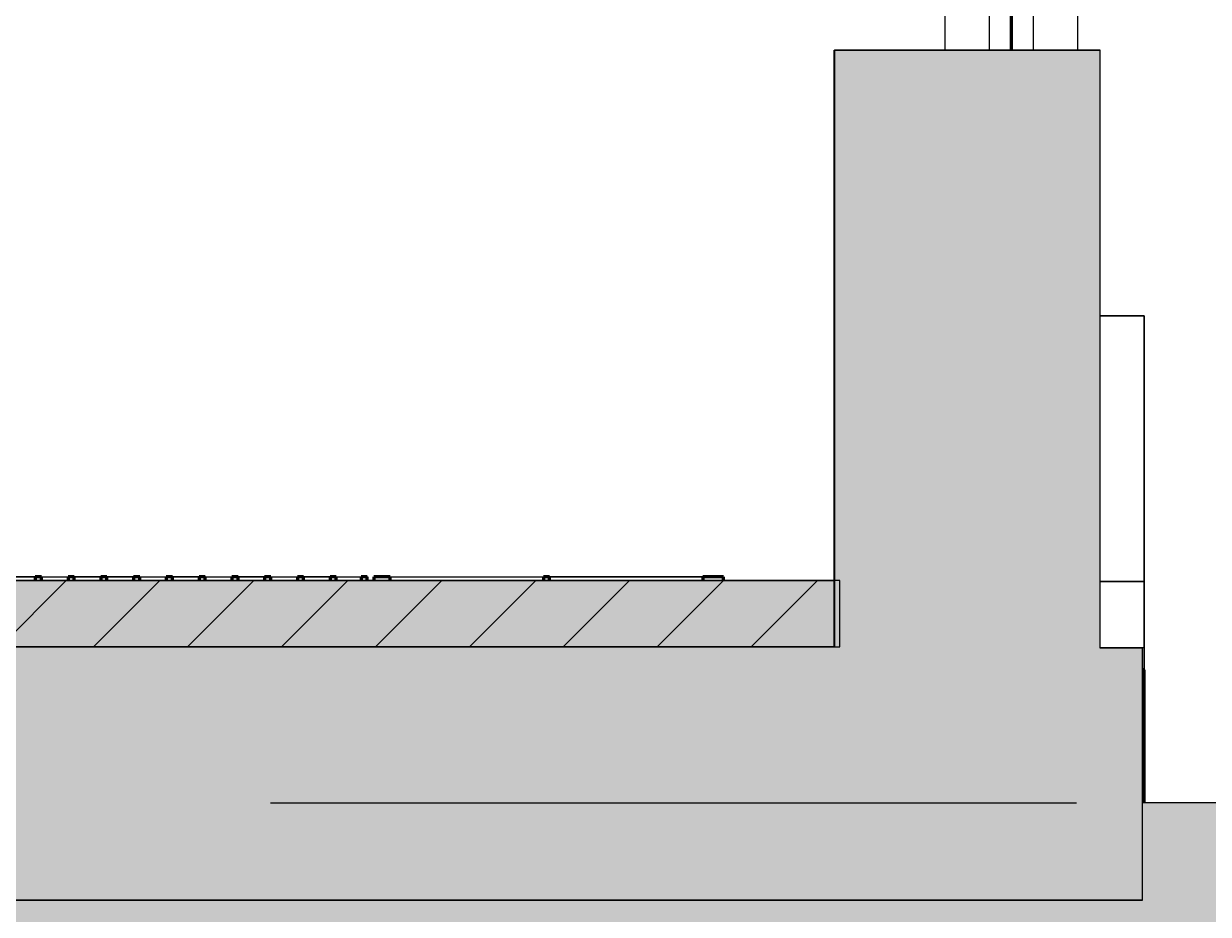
# Model space of a CAD drawing. Header units: millimetres. Extents: x 2519235 to 7246330, y 25937 to 201821.
# Drawn here: x 3044509 to 3045847, y 100814 to 101820 of the extents above; entities that cross this region are included whole.
import ezdxf

# ---------------------------------------------------------------- set-up
doc = ezdxf.new("R2010")
doc.units = ezdxf.units.MM
doc.set_wipeout_variables(frame=1)
doc.linetypes.add('TA_GL_005.00000', pattern=[13.75, 5, -1.25, 1.25, -1.25, 5])
for name, color, linetype in [('000 - 0_HIDE_OBJ_FRAMING_DEF_SUB_1', 7, 'Continuous'), ('000 - 0_SYM_DWG_GRIDLINE_MAIN_COLOR_251', 7, 'Continuous'), ('000 - 0_SYM_DWG_GROUND_HATCH', 7, 'Continuous'), ('000 - CONCRETE_COL_CUT_COLOR_3', 7, 'Continuous'), ('000 - CONCRETE_COL_CUT_COLOR_5', 7, 'Continuous'), ('000 - CONCRETE_COL_HATCH_', 7, 'Continuous'), ('000 - CONCRETE_COL_WIPEOUT_', 7, 'Continuous')]:
    doc.layers.add(name, color=color, linetype=linetype)
doc.styles.add('TA', font='', dxfattribs={"height": 4.5})
doc.styles.get('TA').set_extended_font_data('Cordia New')

# ---------------------------------------------------------------- blocks, each defined once
blk = doc.blocks.new('*U977')
at = {"layer": '000 - 0_SYM_DWG_GRIDLINE_MAIN_COLOR_251', "color": 7, "linetype": 'ByBlock', "ltscale": 5}
blk.add_line((30, 0), (-338.2, 0), dxfattribs=at)
at = {"color": 7, "style": 'TA', "flags": 1}
blk.add_attdef('LOCATION', (6, -6), '', height=4.5, rotation=270, dxfattribs=at)
blk = doc.blocks.new('W-1-PP17-ENT1_REV02_20260415-162311_PP17_ENT1_ELE2_DIMS')
at = {"layer": '000 - 0_SYM_DWG_GRIDLINE_MAIN_COLOR_251', "color": 7, "linetype": 'TA_GL_005.00000', "xscale": 50, "yscale": 50, "zscale": 50, "rotation": 180}
blk.add_blockref('*U977', (-15410, 100940), dxfattribs=at)
blk = doc.blocks.new('DPA_CP_Fence Type D - Fence Post Left w MRTA Logo-30279160-ENTRANCE 1 - ENLARGE ELEVATION 2 01')
at = {"layer": '000 - 0_HIDE_OBJ_FRAMING_DEF_SUB_1', "color": 7}
for p, q in [((-501717.4, 103165), (-501717.4, 101790)), ((-501567.4, 101790), (-501567.4, 103165)), ((-501667.4, 103065), (-501667.4, 101790)), ((-501617.4, 101790), (-501617.4, 103065))]:
    blk.add_line(p, q, dxfattribs=at)
at = {"layer": '000 - 0_HIDE_OBJ_FRAMING_DEF_SUB_1', "color": 7, "lineweight": 35}
for p, q in [((-501643.4, 103165), (-501643.4, 101790)), ((-501641.4, 101790), (-501641.4, 103165))]:
    blk.add_line(p, q, dxfattribs=at)
blk = doc.blocks.new('Rectangular Mullion - Mullion_Beam 300x400-30279159-ENTRANCE 1 - ENLARGE ELEVATION 2 01')
at = {"layer": '000 - 0_HIDE_OBJ_FRAMING_DEF_SUB_1', "color": 7, "lineweight": 35}
for p, q in [((-501492.4, 101490), (-501542.4, 101490)), ((-501492.4, 101090), (-501492.4, 101490)), ((-501494.8, 101090), (-501492.4, 101090))]:
    blk.add_line(p, q, dxfattribs=at)
blk = doc.blocks.new('DPA_Drainage Gutter_Landscape PP17_REV B - DPA_Drainage Gutter_Landscape PP17_REV B-36085513-ENTRANCE 1 - ENLARGE ELEVATION 2 01')
at = {"layer": '000 - 0_HIDE_OBJ_FRAMING_DEF_SUB_1', "color": 7}
for p, q in [((-502744.5, 101195), (-502774.5, 101195)), ((-502774.1, 101195), (-502744.1, 101195)), ((-502737.7, 101195), (-502737.5, 101195)), ((-502737.5, 101195), (-502707.5, 101195)), ((-502737.5, 101191), (-502737.5, 101195)), ((-502737.5, 101191), (-502737.5, 101195)), ((-502737.1, 101195), (-502707.1, 101195)), ((-502700.7, 101195), (-502700.5, 101195)), ((-502670.5, 101195), (-502700.5, 101195)), ((-502700.5, 101195), (-502700.5, 101191)), ((-502700.5, 101195), (-502700.5, 101191)), ((-502700.1, 101195), (-502670.1, 101195)), ((-502663.5, 101195), (-502663.7, 101195)), ((-502633.5, 101195), (-502663.5, 101195)), ((-502663.5, 101195), (-502663.5, 101191)), ((-502663.5, 101195), (-502663.5, 101191)), ((-502663.1, 101195), (-502633.1, 101195)), ((-502626.5, 101195), (-502626.7, 101195)), ((-502626.5, 101195), (-502596.5, 101195)), ((-502626.5, 101191), (-502626.5, 101195)), ((-502626.5, 101195), (-502626.5, 101191)), ((-502626.1, 101195), (-502596.1, 101195)), ((-502589.5, 101195), (-502589.7, 101195)), ((-502559.5, 101195), (-502589.5, 101195)), ((-502589.5, 101195), (-502589.5, 101191)), ((-502589.5, 101195), (-502589.5, 101191)), ((-502589.1, 101195), (-502559.1, 101195)), ((-502552.5, 101195), (-502552.7, 101195)), ((-502552.5, 101195), (-502522.5, 101195)), ((-502552.5, 101191), (-502552.5, 101195)), ((-502552.5, 101195), (-502552.5, 101191)), ((-502552.1, 101195), (-502522.1, 101195)), ((-502515.5, 101195), (-502515.7, 101195)), ((-502485.5, 101195), (-502515.5, 101195)), ((-502515.5, 101195), (-502515.5, 101191)), ((-502515.5, 101195), (-502515.5, 101191)), ((-502515.1, 101195), (-502485.1, 101195)), ((-502478.5, 101195), (-502478.7, 101195)), ((-502478.5, 101195), (-502448.5, 101195)), ((-502478.5, 101191), (-502478.5, 101195)), ((-502478.5, 101195), (-502478.5, 101191)), ((-502478.1, 101195), (-502448.1, 101195)), ((-502441.5, 101195), (-502441.7, 101195)), ((-502411.5, 101195), (-502441.5, 101195)), ((-502441.5, 101195), (-502441.5, 101191)), ((-502441.5, 101195), (-502441.5, 101191)), ((-502441.1, 101195), (-502411.1, 101195)), ((-502404.7, 101195), (-502404.5, 101195)), ((-502404.5, 101195), (-502376.5, 101195)), ((-502404.5, 101195), (-502404.5, 101191)), ((-502404.5, 101195), (-502404.5, 101191)), ((-502404.1, 101195), (-502376.1, 101195)), ((-502369.7, 101195), (-502369.1, 101195)), ((-502369.1, 101195), (-502369.1, 101191))]:
    blk.add_line(p, q, dxfattribs=at)
at = {"layer": '000 - 0_HIDE_OBJ_FRAMING_DEF_SUB_1', "color": 7, "lineweight": 70}
for p, q in [((-502744.7, 101195), (-502744.7, 101191)), ((-502737.7, 101195), (-502744.7, 101195)), ((-502737.7, 101191), (-502737.7, 101195)), ((-502707.7, 101195), (-502707.7, 101191)), ((-502700.7, 101195), (-502707.7, 101195)), ((-502700.7, 101191), (-502700.7, 101195)), ((-502663.7, 101195), (-502670.7, 101195)), ((-502670.7, 101195), (-502670.7, 101191)), ((-502663.7, 101191), (-502663.7, 101195)), ((-502626.7, 101195), (-502633.7, 101195)), ((-502633.7, 101195), (-502633.7, 101191)), ((-502626.7, 101191), (-502626.7, 101195)), ((-502589.7, 101195), (-502596.7, 101195)), ((-502596.7, 101195), (-502596.7, 101191)), ((-502589.7, 101191), (-502589.7, 101195)), ((-502552.7, 101195), (-502559.7, 101195)), ((-502559.7, 101195), (-502559.7, 101191)), ((-502552.7, 101191), (-502552.7, 101195)), ((-502515.7, 101195), (-502522.7, 101195)), ((-502522.7, 101195), (-502522.7, 101191)), ((-502515.7, 101191), (-502515.7, 101195)), ((-502478.7, 101195), (-502485.7, 101195)), ((-502485.7, 101195), (-502485.7, 101191)), ((-502478.7, 101191), (-502478.7, 101195)), ((-502441.7, 101195), (-502448.7, 101195)), ((-502448.7, 101195), (-502448.7, 101191)), ((-502441.7, 101191), (-502441.7, 101195)), ((-502404.7, 101195), (-502411.7, 101195)), ((-502411.7, 101195), (-502411.7, 101191)), ((-502404.7, 101191), (-502404.7, 101195)), ((-502369.7, 101195), (-502376.7, 101195)), ((-502376.7, 101195), (-502376.7, 101191)), ((-502369.7, 101191), (-502369.7, 101195))]:
    blk.add_line(p, q, dxfattribs=at)
blk = doc.blocks.new('DPA_Drainage Gutter_Landscape PP17_REV B - DPA_Drainage Gutter_Landscape PP17_REV B-36085527-ENTRANCE 1 - ENLARGE ELEVATION 2 01')
at = {"layer": '000 - 0_HIDE_OBJ_FRAMING_DEF_SUB_1', "color": 7}
for p, q in [((-502362.4, 101195), (-501967.4, 101195)), ((-502362.4, 101191), (-502362.4, 101195)), ((-502362.4, 101195), (-501967.4, 101195)), ((-502362.4, 101191), (-502362.4, 101195)), ((-502362.4, 101195), (-501967.4, 101195)), ((-502362.4, 101191), (-502362.4, 101195)), ((-502362.4, 101195), (-501967.4, 101195)), ((-502362.4, 101191), (-502362.4, 101195)), ((-502362.4, 101195), (-501967.4, 101195)), ((-502362.4, 101191), (-502362.4, 101195)), ((-502362.4, 101195), (-501967.4, 101195)), ((-502362.4, 101191), (-502362.4, 101195)), ((-502362.4, 101195), (-501967.4, 101195)), ((-502362.4, 101191), (-502362.4, 101195)), ((-502362.4, 101195), (-501967.4, 101195)), ((-502362.4, 101191), (-502362.4, 101195)), ((-502362.4, 101195), (-501967.4, 101195)), ((-502362.4, 101191), (-502362.4, 101195)), ((-502362.4, 101195), (-501967.4, 101195)), ((-502362.4, 101191), (-502362.4, 101195)), ((-502362.4, 101195), (-501967.4, 101195)), ((-502362.4, 101191), (-502362.4, 101195)), ((-502362.4, 101195), (-501967.4, 101195)), ((-502362.4, 101191), (-502362.4, 101195)), ((-502362.4, 101195), (-501967.4, 101195)), ((-502362.4, 101191), (-502362.4, 101195)), ((-502362.4, 101195), (-501967.4, 101195)), ((-502362.4, 101191), (-502362.4, 101195)), ((-502362.4, 101195), (-501967.4, 101195)), ((-502362.4, 101191), (-502362.4, 101195)), ((-502362.4, 101195), (-501967.4, 101195)), ((-502362.4, 101191), (-502362.4, 101195)), ((-502362.4, 101195), (-501967.4, 101195)), ((-502362.4, 101191), (-502362.4, 101195)), ((-502362.4, 101195), (-501967.4, 101195)), ((-502362.4, 101191), (-502362.4, 101195)), ((-502343.9, 101195), (-502170.9, 101195)), ((-502343.9, 101195), (-502170.9, 101195)), ((-502343.9, 101195), (-502170.9, 101195)), ((-502343.9, 101195), (-502170.9, 101195)), ((-502343.9, 101195), (-502170.9, 101195)), ((-502343.9, 101195), (-502170.9, 101195)), ((-502343.9, 101195), (-502170.9, 101195)), ((-502343.9, 101195), (-502170.9, 101195)), ((-502343.9, 101195), (-502170.9, 101195)), ((-502343.9, 101195), (-502170.9, 101195)), ((-502343.9, 101195), (-502170.9, 101195)), ((-502343.9, 101195), (-502170.9, 101195)), ((-502343.9, 101195), (-502170.9, 101195)), ((-502343.9, 101195), (-502170.9, 101195)), ((-502343.9, 101195), (-502170.9, 101195)), ((-502343.9, 101195), (-502170.9, 101195)), ((-502343.9, 101195), (-502170.9, 101195)), ((-502343.9, 101195), (-502170.9, 101195)), ((-502343.9, 101195), (-502170.9, 101195)), ((-502343.9, 101195), (-502170.9, 101195)), ((-502343.9, 101195), (-502170.9, 101195)), ((-502343.9, 101195), (-502170.9, 101195)), ((-502343.9, 101195), (-502170.9, 101195)), ((-502343.9, 101195), (-502170.9, 101195)), ((-502343.9, 101195), (-502170.9, 101195)), ((-502343.9, 101195), (-502170.9, 101195)), ((-502343.9, 101195), (-502170.9, 101195)), ((-502343.9, 101195), (-502170.9, 101195)), ((-502343.9, 101195), (-502170.9, 101195)), ((-502343.9, 101195), (-502170.9, 101195)), ((-502343.9, 101195), (-502170.9, 101195)), ((-502343.9, 101195), (-502170.9, 101195)), ((-502343.9, 101195), (-502170.9, 101195)), ((-502343.9, 101195), (-502170.9, 101195)), ((-502343.9, 101195), (-502170.9, 101195)), ((-502343.9, 101195), (-502170.9, 101195)), ((-502343.9, 101195), (-502170.9, 101195)), ((-502343.9, 101195), (-502170.9, 101195)), ((-502343.9, 101195), (-502170.9, 101195)), ((-502343.9, 101195), (-502170.9, 101195)), ((-502343.9, 101195), (-502170.9, 101195)), ((-502343.9, 101195), (-502170.9, 101195)), ((-502343.9, 101195), (-502170.9, 101195)), ((-502343.9, 101195), (-502170.9, 101195)), ((-502343.9, 101195), (-502170.9, 101195)), ((-502343.9, 101195), (-502170.9, 101195)), ((-502343.9, 101195), (-502170.9, 101195)), ((-502343.9, 101195), (-502170.9, 101195)), ((-502343.9, 101195), (-502170.9, 101195)), ((-502343.9, 101195), (-502170.9, 101195)), ((-502343.9, 101195), (-502170.9, 101195)), ((-502343.9, 101195), (-502170.9, 101195)), ((-502343.9, 101195), (-502170.9, 101195)), ((-502343.9, 101195), (-502170.9, 101195)), ((-502343.9, 101195), (-502170.9, 101195)), ((-502343.9, 101195), (-502170.9, 101195)), ((-502343.9, 101195), (-502170.9, 101195)), ((-502343.9, 101195), (-502170.9, 101195)), ((-502343.9, 101195), (-502170.9, 101195)), ((-502343.9, 101195), (-502170.9, 101195)), ((-502343.9, 101195), (-502170.9, 101195)), ((-502343.9, 101195), (-502170.9, 101195)), ((-502343.9, 101195), (-502170.9, 101195)), ((-502343.9, 101195), (-502170.9, 101195)), ((-502343.9, 101195), (-502170.9, 101195)), ((-502343.9, 101195), (-502170.9, 101195)), ((-502343.9, 101195), (-502170.9, 101195)), ((-502343.9, 101195), (-502170.9, 101195)), ((-502343.9, 101195), (-502170.9, 101195)), ((-502343.9, 101195), (-502170.9, 101195)), ((-502343.9, 101195), (-502170.9, 101195)), ((-502343.9, 101195), (-502170.9, 101195)), ((-502343.9, 101195), (-502170.9, 101195)), ((-502343.9, 101195), (-502170.9, 101195)), ((-502343.9, 101195), (-502170.9, 101195)), ((-502343.9, 101195), (-502170.9, 101195)), ((-502343.9, 101195), (-502170.9, 101195)), ((-502343.9, 101195), (-502170.9, 101195)), ((-502343.9, 101195), (-502170.9, 101195)), ((-502343.9, 101195), (-502170.9, 101195)), ((-502343.9, 101195), (-502170.9, 101195)), ((-502343.9, 101195), (-502170.9, 101195)), ((-502343.9, 101195), (-502170.9, 101195)), ((-502343.9, 101195), (-502170.9, 101195)), ((-502343.9, 101195), (-502170.9, 101195)), ((-502343.9, 101195), (-502170.9, 101195)), ((-502343.9, 101195), (-502170.9, 101195)), ((-502343.9, 101195), (-502170.9, 101195)), ((-502343.9, 101195), (-502170.9, 101195)), ((-502343.9, 101195), (-502170.9, 101195)), ((-502343.9, 101195), (-502170.9, 101195)), ((-502343.9, 101195), (-502170.9, 101195)), ((-502343.9, 101195), (-502170.9, 101195)), ((-502343.9, 101195), (-502170.9, 101195)), ((-502343.9, 101195), (-502170.9, 101195)), ((-502343.9, 101195), (-502170.9, 101195)), ((-502343.9, 101195), (-502170.9, 101195)), ((-502343.9, 101195), (-502170.9, 101195)), ((-502343.9, 101195), (-502170.9, 101195)), ((-502343.9, 101195), (-502170.9, 101195)), ((-502343.9, 101195), (-502170.9, 101195)), ((-502343.9, 101195), (-502170.9, 101195)), ((-502343.9, 101195), (-502170.9, 101195)), ((-502343.9, 101195), (-502170.9, 101195)), ((-502343.9, 101195), (-502170.9, 101195)), ((-502343.9, 101195), (-502170.9, 101195)), ((-502343.9, 101195), (-502170.9, 101195)), ((-502343.9, 101195), (-502170.9, 101195)), ((-502343.9, 101195), (-502170.9, 101195)), ((-502343.9, 101195), (-502170.9, 101195)), ((-502343.9, 101195), (-502170.9, 101195)), ((-502343.9, 101195), (-502170.9, 101195)), ((-502343.9, 101195), (-502170.9, 101195)), ((-502343.9, 101195), (-502170.9, 101195)), ((-502343.9, 101195), (-502170.9, 101195)), ((-502343.9, 101195), (-502170.9, 101195)), ((-502343.9, 101195), (-502170.9, 101195)), ((-502343.9, 101195), (-502170.9, 101195)), ((-502343.9, 101195), (-502170.9, 101195)), ((-502343.9, 101195), (-502170.9, 101195)), ((-502343.9, 101195), (-502170.9, 101195)), ((-502343.9, 101195), (-502170.9, 101195)), ((-502343.9, 101195), (-502170.9, 101195)), ((-502343.9, 101195), (-502170.9, 101195)), ((-502343.9, 101195), (-502170.9, 101195)), ((-502343.9, 101195), (-502170.9, 101195)), ((-502343.9, 101195), (-502170.9, 101195)), ((-502343.9, 101195), (-502170.9, 101195)), ((-502343.9, 101195), (-502170.9, 101195)), ((-502343.9, 101195), (-502170.9, 101195)), ((-502343.9, 101195), (-502170.9, 101195)), ((-502343.9, 101195), (-502170.9, 101195)), ((-502343.9, 101195), (-502170.9, 101195)), ((-502343.9, 101195), (-502170.9, 101195)), ((-502343.9, 101195), (-502170.9, 101195)), ((-502343.9, 101195), (-502170.9, 101195)), ((-502343.9, 101195), (-502170.9, 101195)), ((-502343.9, 101195), (-502170.9, 101195)), ((-502343.9, 101195), (-502170.9, 101195)), ((-502343.9, 101195), (-502170.9, 101195)), ((-502343.9, 101195), (-502170.9, 101195)), ((-502343.9, 101195), (-502170.9, 101195)), ((-502343.9, 101195), (-502170.9, 101195)), ((-502343.9, 101195), (-502170.9, 101195)), ((-502343.9, 101195), (-502170.9, 101195)), ((-502343.9, 101195), (-502170.9, 101195)), ((-502343.9, 101195), (-502170.9, 101195)), ((-502343.9, 101195), (-502170.9, 101195)), ((-502343.9, 101195), (-502170.9, 101195)), ((-502343.9, 101195), (-502170.9, 101195)), ((-502343.9, 101195), (-502170.9, 101195)), ((-502343.9, 101195), (-502170.9, 101195)), ((-502343.9, 101195), (-502170.9, 101195)), ((-502343.9, 101195), (-502170.9, 101195)), ((-502343.9, 101195), (-502170.9, 101195)), ((-502343.9, 101195), (-502170.9, 101195)), ((-502343.9, 101195), (-502170.9, 101195)), ((-502343.9, 101195), (-502170.9, 101195)), ((-502343.9, 101195), (-502170.9, 101195)), ((-502343.9, 101195), (-502170.9, 101195)), ((-502343.9, 101195), (-502170.9, 101195)), ((-502343.9, 101195), (-502170.9, 101195)), ((-502343.9, 101195), (-502170.9, 101195)), ((-502343.9, 101195), (-502170.9, 101195)), ((-502343.9, 101195), (-502170.9, 101195)), ((-502343.9, 101195), (-502170.9, 101195)), ((-502343.9, 101195), (-502170.9, 101195)), ((-502343.9, 101195), (-502170.9, 101195)), ((-502343.9, 101195), (-502170.9, 101195)), ((-502343.9, 101195), (-502170.9, 101195)), ((-502343.9, 101195), (-502170.9, 101195)), ((-502343.9, 101195), (-502170.9, 101195)), ((-502343.9, 101195), (-502170.9, 101195)), ((-502343.9, 101195), (-502170.9, 101195)), ((-502343.9, 101195), (-502170.9, 101195)), ((-502343.9, 101195), (-502170.9, 101195)), ((-502343.9, 101195), (-502170.9, 101195)), ((-502343.9, 101195), (-502170.9, 101195)), ((-502343.9, 101195), (-502170.9, 101195)), ((-502343.9, 101195), (-502170.9, 101195)), ((-502343.9, 101195), (-502170.9, 101195)), ((-502343.9, 101195), (-502170.9, 101195)), ((-502343.9, 101195), (-502170.9, 101195)), ((-502343.9, 101195), (-502170.9, 101195)), ((-502343.9, 101195), (-502170.9, 101195)), ((-502343.9, 101195), (-502170.9, 101195)), ((-502343.9, 101195), (-502170.9, 101195)), ((-502343.9, 101195), (-502170.9, 101195)), ((-502343.9, 101195), (-502170.9, 101195)), ((-502343.9, 101195), (-502170.9, 101195)), ((-502343.9, 101195), (-502170.9, 101195)), ((-502343.9, 101195), (-502170.9, 101195)), ((-502343.9, 101195), (-502170.9, 101195)), ((-502343.9, 101195), (-502170.9, 101195)), ((-502343.9, 101195), (-502170.9, 101195)), ((-502343.9, 101195), (-502170.9, 101195)), ((-502343.9, 101195), (-502170.9, 101195)), ((-502343.9, 101195), (-502170.9, 101195)), ((-502343.9, 101195), (-502170.9, 101195)), ((-502343.9, 101195), (-502170.9, 101195)), ((-502343.9, 101195), (-502170.9, 101195)), ((-502343.9, 101195), (-502170.9, 101195)), ((-502343.9, 101195), (-502170.9, 101195)), ((-502343.9, 101195), (-502170.9, 101195)), ((-502343.9, 101195), (-502170.9, 101195)), ((-502343.9, 101195), (-502170.9, 101195)), ((-502343.9, 101195), (-502170.9, 101195)), ((-502343.9, 101195), (-502170.9, 101195)), ((-502343.9, 101195), (-502170.9, 101195)), ((-502343.9, 101195), (-502170.9, 101195)), ((-502343.9, 101195), (-502170.9, 101195)), ((-502343.9, 101195), (-502170.9, 101195)), ((-502343.9, 101195), (-502170.9, 101195)), ((-502343.9, 101195), (-502170.9, 101195)), ((-502343.9, 101195), (-502170.9, 101195)), ((-502343.9, 101195), (-502170.9, 101195)), ((-502343.9, 101195), (-502170.9, 101195)), ((-502343.9, 101195), (-502170.9, 101195)), ((-502343.9, 101195), (-502170.9, 101195)), ((-502343.9, 101195), (-502170.9, 101195)), ((-502343.9, 101195), (-502170.9, 101195)), ((-502343.9, 101195), (-502170.9, 101195)), ((-502343.9, 101195), (-502170.9, 101195)), ((-502343.9, 101195), (-502170.9, 101195)), ((-502343.9, 101195), (-502170.9, 101195)), ((-502343.9, 101195), (-502170.9, 101195)), ((-502343.9, 101195), (-502170.9, 101195)), ((-502343.9, 101195), (-502170.9, 101195)), ((-502343.9, 101195), (-502170.9, 101195)), ((-502343.9, 101195), (-502170.9, 101195)), ((-502343.9, 101195), (-502170.9, 101195)), ((-502343.9, 101195), (-502170.9, 101195)), ((-502343.9, 101195), (-502170.9, 101195)), ((-502343.9, 101195), (-502170.9, 101195)), ((-502343.9, 101195), (-502170.9, 101195)), ((-502343.9, 101195), (-502170.9, 101195)), ((-502343.9, 101195), (-502170.9, 101195)), ((-502343.9, 101195), (-502170.9, 101195)), ((-502343.9, 101195), (-502170.9, 101195)), ((-502343.9, 101195), (-502170.9, 101195)), ((-502343.9, 101195), (-502170.9, 101195)), ((-502343.9, 101195), (-502170.9, 101195)), ((-502343.9, 101195), (-502170.9, 101195)), ((-502343.9, 101195), (-502170.9, 101195)), ((-502343.9, 101195), (-502170.9, 101195)), ((-502343.9, 101195), (-502170.9, 101195)), ((-502343.9, 101195), (-502170.9, 101195)), ((-502343.9, 101195), (-502170.9, 101195)), ((-502343.9, 101195), (-502170.9, 101195)), ((-502343.9, 101195), (-502170.9, 101195)), ((-502343.9, 101195), (-502170.9, 101195)), ((-502343.9, 101195), (-502170.9, 101195)), ((-502343.9, 101195), (-502170.9, 101195)), ((-502343.9, 101195), (-502170.9, 101195)), ((-502343.9, 101195), (-502170.9, 101195)), ((-502343.9, 101195), (-502170.9, 101195)), ((-502343.9, 101195), (-502170.9, 101195)), ((-502343.9, 101195), (-502170.9, 101195)), ((-502343.9, 101195), (-502170.9, 101195)), ((-502343.9, 101195), (-502170.9, 101195)), ((-502343.9, 101195), (-502170.9, 101195)), ((-502343.9, 101195), (-502170.9, 101195)), ((-502343.9, 101195), (-502170.9, 101195)), ((-502343.9, 101195), (-502170.9, 101195)), ((-502343.9, 101195), (-502170.9, 101195)), ((-502343.9, 101195), (-502170.9, 101195)), ((-502343.9, 101195), (-502170.9, 101195)), ((-502343.9, 101195), (-502170.9, 101195)), ((-502343.9, 101195), (-502170.9, 101195)), ((-502343.9, 101195), (-502170.9, 101195)), ((-502343.9, 101195), (-502170.9, 101195)), ((-502343.9, 101195), (-502170.9, 101195)), ((-502343.9, 101195), (-502170.9, 101195)), ((-502343.9, 101195), (-502170.9, 101195)), ((-502343.9, 101195), (-502170.9, 101195)), ((-502343.9, 101195), (-502170.9, 101195)), ((-502343.9, 101195), (-502170.9, 101195)), ((-502343.9, 101195), (-502170.9, 101195)), ((-502343.9, 101195), (-502170.9, 101195)), ((-502343.9, 101195), (-502170.9, 101195)), ((-502343.9, 101195), (-502170.9, 101195)), ((-502343.9, 101195), (-502170.9, 101195)), ((-502343.9, 101195), (-502170.9, 101195)), ((-502343.9, 101195), (-502170.9, 101195)), ((-502343.9, 101195), (-502170.9, 101195)), ((-502343.9, 101195), (-502170.9, 101195)), ((-502343.9, 101195), (-502170.9, 101195)), ((-502343.9, 101195), (-502170.9, 101195)), ((-502343.9, 101195), (-502170.9, 101195)), ((-502343.9, 101195), (-502170.9, 101195)), ((-502343.9, 101195), (-502170.9, 101195)), ((-502343.9, 101195), (-502170.9, 101195)), ((-502343.9, 101195), (-502170.9, 101195)), ((-502343.9, 101195), (-502170.9, 101195)), ((-502343.9, 101195), (-502170.9, 101195)), ((-502343.9, 101195), (-502170.9, 101195)), ((-502343.9, 101195), (-502170.9, 101195)), ((-502343.9, 101195), (-502170.9, 101195)), ((-502343.9, 101195), (-502170.9, 101195)), ((-502343.9, 101195), (-502170.9, 101195)), ((-502343.9, 101195), (-502170.9, 101195)), ((-502343.9, 101191), (-502343.9, 101195)), ((-502343.9, 101195), (-502343.9, 101191)), ((-502343.9, 101191), (-502343.9, 101195)), ((-502343.9, 101195), (-502343.9, 101191)), ((-502343.9, 101191), (-502343.9, 101195)), ((-502343.9, 101195), (-502343.9, 101191)), ((-502343.9, 101191), (-502343.9, 101195)), ((-502343.9, 101195), (-502343.9, 101191)), ((-502343.9, 101195), (-502343.9, 101191)), ((-502343.9, 101195), (-502343.9, 101191)), ((-502343.9, 101195), (-502343.9, 101191)), ((-502343.9, 101195), (-502343.9, 101191)), ((-502343.9, 101195), (-502343.9, 101191)), ((-502343.9, 101195), (-502343.9, 101191)), ((-502170.9, 101195), (-502170.9, 101191)), ((-502170.9, 101191), (-502170.9, 101195)), ((-502170.9, 101195), (-502170.9, 101191)), ((-502170.9, 101191), (-502170.9, 101195)), ((-502170.9, 101195), (-502170.9, 101191)), ((-502170.9, 101191), (-502170.9, 101195)), ((-502170.9, 101195), (-502170.9, 101191)), ((-502170.9, 101195), (-502170.9, 101191)), ((-502170.9, 101195), (-502170.9, 101191)), ((-502170.9, 101195), (-502170.9, 101191)), ((-502170.9, 101195), (-502170.9, 101191)), ((-502170.9, 101195), (-502170.9, 101191)), ((-502170.9, 101195), (-502170.9, 101191)), ((-502170.9, 101191), (-502170.9, 101195)), ((-502163.9, 101195), (-501990.9, 101195)), ((-502163.9, 101195), (-501990.9, 101195)), ((-502163.9, 101195), (-501990.9, 101195)), ((-502163.9, 101195), (-501990.9, 101195)), ((-502163.9, 101195), (-501990.9, 101195)), ((-502163.9, 101195), (-501990.9, 101195)), ((-502163.9, 101195), (-501990.9, 101195)), ((-502163.9, 101195), (-501990.9, 101195)), ((-502163.9, 101195), (-501990.9, 101195)), ((-502163.9, 101195), (-501990.9, 101195)), ((-502163.9, 101195), (-501990.9, 101195)), ((-502163.9, 101195), (-501990.9, 101195)), ((-502163.9, 101195), (-501990.9, 101195)), ((-502163.9, 101195), (-501990.9, 101195)), ((-502163.9, 101195), (-501990.9, 101195)), ((-502163.9, 101195), (-501990.9, 101195)), ((-502163.9, 101195), (-501990.9, 101195)), ((-502163.9, 101195), (-501990.9, 101195)), ((-502163.9, 101195), (-501990.9, 101195)), ((-502163.9, 101195), (-501990.9, 101195)), ((-502163.9, 101195), (-501990.9, 101195)), ((-502163.9, 101195), (-501990.9, 101195)), ((-502163.9, 101195), (-501990.9, 101195)), ((-502163.9, 101195), (-501990.9, 101195)), ((-502163.9, 101195), (-501990.9, 101195)), ((-502163.9, 101195), (-501990.9, 101195)), ((-502163.9, 101195), (-501990.9, 101195)), ((-502163.9, 101195), (-501990.9, 101195)), ((-502163.9, 101195), (-501990.9, 101195)), ((-502163.9, 101195), (-501990.9, 101195)), ((-502163.9, 101195), (-501990.9, 101195)), ((-502163.9, 101195), (-501990.9, 101195)), ((-502163.9, 101195), (-501990.9, 101195)), ((-502163.9, 101195), (-501990.9, 101195)), ((-502163.9, 101195), (-501990.9, 101195)), ((-502163.9, 101195), (-501990.9, 101195)), ((-502163.9, 101195), (-501990.9, 101195)), ((-502163.9, 101195), (-501990.9, 101195)), ((-502163.9, 101195), (-501990.9, 101195)), ((-502163.9, 101195), (-501990.9, 101195)), ((-502163.9, 101195), (-501990.9, 101195)), ((-502163.9, 101195), (-501990.9, 101195)), ((-502163.9, 101195), (-501990.9, 101195)), ((-502163.9, 101195), (-501990.9, 101195)), ((-502163.9, 101195), (-501990.9, 101195)), ((-502163.9, 101195), (-501990.9, 101195)), ((-502163.9, 101195), (-501990.9, 101195)), ((-502163.9, 101195), (-501990.9, 101195)), ((-502163.9, 101195), (-501990.9, 101195)), ((-502163.9, 101195), (-501990.9, 101195)), ((-502163.9, 101195), (-501990.9, 101195)), ((-502163.9, 101195), (-501990.9, 101195)), ((-502163.9, 101195), (-501990.9, 101195)), ((-502163.9, 101195), (-501990.9, 101195)), ((-502163.9, 101195), (-501990.9, 101195)), ((-502163.9, 101195), (-501990.9, 101195)), ((-502163.9, 101195), (-501990.9, 101195)), ((-502163.9, 101195), (-501990.9, 101195)), ((-502163.9, 101195), (-501990.9, 101195)), ((-502163.9, 101195), (-501990.9, 101195)), ((-502163.9, 101195), (-501990.9, 101195)), ((-502163.9, 101195), (-501990.9, 101195)), ((-502163.9, 101195), (-501990.9, 101195)), ((-502163.9, 101195), (-501990.9, 101195)), ((-502163.9, 101195), (-501990.9, 101195)), ((-502163.9, 101195), (-501990.9, 101195)), ((-502163.9, 101195), (-501990.9, 101195)), ((-502163.9, 101195), (-501990.9, 101195)), ((-502163.9, 101195), (-501990.9, 101195)), ((-502163.9, 101195), (-501990.9, 101195)), ((-502163.9, 101195), (-501990.9, 101195)), ((-502163.9, 101195), (-501990.9, 101195)), ((-502163.9, 101195), (-501990.9, 101195)), ((-502163.9, 101195), (-501990.9, 101195)), ((-502163.9, 101195), (-501990.9, 101195)), ((-502163.9, 101195), (-501990.9, 101195)), ((-502163.9, 101195), (-501990.9, 101195)), ((-502163.9, 101195), (-501990.9, 101195)), ((-502163.9, 101195), (-501990.9, 101195)), ((-502163.9, 101195), (-501990.9, 101195)), ((-502163.9, 101195), (-501990.9, 101195)), ((-502163.9, 101195), (-501990.9, 101195)), ((-502163.9, 101195), (-501990.9, 101195)), ((-502163.9, 101195), (-501990.9, 101195)), ((-502163.9, 101195), (-501990.9, 101195)), ((-502163.9, 101195), (-501990.9, 101195)), ((-502163.9, 101195), (-501990.9, 101195)), ((-502163.9, 101195), (-501990.9, 101195)), ((-502163.9, 101195), (-501990.9, 101195)), ((-502163.9, 101195), (-501990.9, 101195)), ((-502163.9, 101195), (-501990.9, 101195)), ((-502163.9, 101195), (-501990.9, 101195)), ((-502163.9, 101195), (-501990.9, 101195)), ((-502163.9, 101195), (-501990.9, 101195)), ((-502163.9, 101195), (-501990.9, 101195)), ((-502163.9, 101195), (-501990.9, 101195)), ((-502163.9, 101195), (-501990.9, 101195)), ((-502163.9, 101195), (-501990.9, 101195)), ((-502163.9, 101195), (-501990.9, 101195)), ((-502163.9, 101195), (-501990.9, 101195)), ((-502163.9, 101195), (-501990.9, 101195)), ((-502163.9, 101195), (-501990.9, 101195)), ((-502163.9, 101195), (-501990.9, 101195)), ((-502163.9, 101195), (-501990.9, 101195)), ((-502163.9, 101195), (-501990.9, 101195)), ((-502163.9, 101195), (-501990.9, 101195)), ((-502163.9, 101195), (-501990.9, 101195)), ((-502163.9, 101195), (-501990.9, 101195)), ((-502163.9, 101195), (-501990.9, 101195)), ((-502163.9, 101195), (-501990.9, 101195)), ((-502163.9, 101195), (-501990.9, 101195)), ((-502163.9, 101195), (-501990.9, 101195)), ((-502163.9, 101195), (-501990.9, 101195)), ((-502163.9, 101195), (-501990.9, 101195)), ((-502163.9, 101195), (-501990.9, 101195)), ((-502163.9, 101195), (-501990.9, 101195)), ((-502163.9, 101195), (-501990.9, 101195)), ((-502163.9, 101195), (-501990.9, 101195)), ((-502163.9, 101195), (-501990.9, 101195)), ((-502163.9, 101195), (-501990.9, 101195)), ((-502163.9, 101195), (-501990.9, 101195)), ((-502163.9, 101195), (-501990.9, 101195)), ((-502163.9, 101195), (-501990.9, 101195)), ((-502163.9, 101195), (-501990.9, 101195)), ((-502163.9, 101195), (-501990.9, 101195)), ((-502163.9, 101195), (-501990.9, 101195)), ((-502163.9, 101195), (-501990.9, 101195)), ((-502163.9, 101195), (-501990.9, 101195)), ((-502163.9, 101195), (-501990.9, 101195)), ((-502163.9, 101195), (-501990.9, 101195)), ((-502163.9, 101195), (-501990.9, 101195)), ((-502163.9, 101195), (-501990.9, 101195)), ((-502163.9, 101195), (-501990.9, 101195)), ((-502163.9, 101195), (-501990.9, 101195)), ((-502163.9, 101195), (-501990.9, 101195)), ((-502163.9, 101195), (-501990.9, 101195)), ((-502163.9, 101195), (-501990.9, 101195)), ((-502163.9, 101195), (-501990.9, 101195)), ((-502163.9, 101195), (-501990.9, 101195)), ((-502163.9, 101195), (-501990.9, 101195)), ((-502163.9, 101195), (-501990.9, 101195)), ((-502163.9, 101195), (-501990.9, 101195)), ((-502163.9, 101195), (-501990.9, 101195)), ((-502163.9, 101195), (-501990.9, 101195)), ((-502163.9, 101195), (-501990.9, 101195)), ((-502163.9, 101195), (-501990.9, 101195)), ((-502163.9, 101195), (-501990.9, 101195)), ((-502163.9, 101195), (-501990.9, 101195)), ((-502163.9, 101195), (-501990.9, 101195)), ((-502163.9, 101195), (-501990.9, 101195)), ((-502163.9, 101195), (-501990.9, 101195)), ((-502163.9, 101195), (-501990.9, 101195)), ((-502163.9, 101195), (-501990.9, 101195)), ((-502163.9, 101195), (-501990.9, 101195)), ((-502163.9, 101195), (-501990.9, 101195)), ((-502163.9, 101195), (-501990.9, 101195)), ((-502163.9, 101195), (-501990.9, 101195)), ((-502163.9, 101195), (-501990.9, 101195)), ((-502163.9, 101195), (-501990.9, 101195)), ((-502163.9, 101195), (-501990.9, 101195)), ((-502163.9, 101195), (-501990.9, 101195)), ((-502163.9, 101195), (-501990.9, 101195)), ((-502163.9, 101195), (-501990.9, 101195)), ((-502163.9, 101195), (-501990.9, 101195)), ((-502163.9, 101195), (-501990.9, 101195)), ((-502163.9, 101195), (-501990.9, 101195)), ((-502163.9, 101195), (-501990.9, 101195)), ((-502163.9, 101195), (-501990.9, 101195)), ((-502163.9, 101195), (-501990.9, 101195)), ((-502163.9, 101195), (-501990.9, 101195)), ((-502163.9, 101195), (-501990.9, 101195)), ((-502163.9, 101195), (-501990.9, 101195)), ((-502163.9, 101195), (-501990.9, 101195)), ((-502163.9, 101195), (-501990.9, 101195)), ((-502163.9, 101195), (-501990.9, 101195)), ((-502163.9, 101195), (-501990.9, 101195)), ((-502163.9, 101195), (-501990.9, 101195)), ((-502163.9, 101195), (-501990.9, 101195)), ((-502163.9, 101195), (-501990.9, 101195)), ((-502163.9, 101195), (-501990.9, 101195)), ((-502163.9, 101195), (-501990.9, 101195)), ((-502163.9, 101195), (-501990.9, 101195)), ((-502163.9, 101195), (-501990.9, 101195)), ((-502163.9, 101195), (-501990.9, 101195)), ((-502163.9, 101195), (-501990.9, 101195)), ((-502163.9, 101195), (-501990.9, 101195)), ((-502163.9, 101195), (-501990.9, 101195)), ((-502163.9, 101195), (-501990.9, 101195)), ((-502163.9, 101195), (-501990.9, 101195)), ((-502163.9, 101195), (-501990.9, 101195)), ((-502163.9, 101195), (-501990.9, 101195)), ((-502163.9, 101195), (-501990.9, 101195)), ((-502163.9, 101195), (-501990.9, 101195)), ((-502163.9, 101195), (-501990.9, 101195)), ((-502163.9, 101195), (-501990.9, 101195)), ((-502163.9, 101195), (-501990.9, 101195)), ((-502163.9, 101195), (-501990.9, 101195)), ((-502163.9, 101195), (-501990.9, 101195)), ((-502163.9, 101195), (-501990.9, 101195)), ((-502163.9, 101195), (-501990.9, 101195)), ((-502163.9, 101195), (-501990.9, 101195)), ((-502163.9, 101195), (-501990.9, 101195)), ((-502163.9, 101195), (-501990.9, 101195)), ((-502163.9, 101195), (-501990.9, 101195)), ((-502163.9, 101195), (-501990.9, 101195)), ((-502163.9, 101195), (-501990.9, 101195)), ((-502163.9, 101195), (-501990.9, 101195)), ((-502163.9, 101195), (-501990.9, 101195)), ((-502163.9, 101195), (-501990.9, 101195)), ((-502163.9, 101195), (-501990.9, 101195)), ((-502163.9, 101195), (-501990.9, 101195)), ((-502163.9, 101195), (-501990.9, 101195)), ((-502163.9, 101195), (-501990.9, 101195)), ((-502163.9, 101195), (-501990.9, 101195)), ((-502163.9, 101195), (-501990.9, 101195)), ((-502163.9, 101195), (-501990.9, 101195)), ((-502163.9, 101195), (-501990.9, 101195)), ((-502163.9, 101195), (-501990.9, 101195)), ((-502163.9, 101195), (-501990.9, 101195)), ((-502163.9, 101195), (-501990.9, 101195)), ((-502163.9, 101195), (-501990.9, 101195)), ((-502163.9, 101195), (-501990.9, 101195)), ((-502163.9, 101195), (-501990.9, 101195)), ((-502163.9, 101195), (-501990.9, 101195)), ((-502163.9, 101195), (-501990.9, 101195)), ((-502163.9, 101195), (-501990.9, 101195)), ((-502163.9, 101195), (-501990.9, 101195)), ((-502163.9, 101195), (-501990.9, 101195)), ((-502163.9, 101195), (-501990.9, 101195)), ((-502163.9, 101195), (-501990.9, 101195)), ((-502163.9, 101195), (-501990.9, 101195)), ((-502163.9, 101195), (-501990.9, 101195)), ((-502163.9, 101195), (-501990.9, 101195)), ((-502163.9, 101195), (-501990.9, 101195)), ((-502163.9, 101195), (-501990.9, 101195)), ((-502163.9, 101195), (-501990.9, 101195)), ((-502163.9, 101195), (-501990.9, 101195)), ((-502163.9, 101195), (-501990.9, 101195)), ((-502163.9, 101195), (-501990.9, 101195)), ((-502163.9, 101195), (-501990.9, 101195)), ((-502163.9, 101195), (-501990.9, 101195)), ((-502163.9, 101195), (-501990.9, 101195)), ((-502163.9, 101195), (-501990.9, 101195)), ((-502163.9, 101195), (-501990.9, 101195)), ((-502163.9, 101195), (-501990.9, 101195)), ((-502163.9, 101195), (-501990.9, 101195)), ((-502163.9, 101195), (-501990.9, 101195)), ((-502163.9, 101195), (-501990.9, 101195)), ((-502163.9, 101195), (-501990.9, 101195)), ((-502163.9, 101195), (-501990.9, 101195)), ((-502163.9, 101195), (-501990.9, 101195)), ((-502163.9, 101195), (-501990.9, 101195)), ((-502163.9, 101195), (-501990.9, 101195)), ((-502163.9, 101195), (-501990.9, 101195)), ((-502163.9, 101195), (-501990.9, 101195)), ((-502163.9, 101195), (-501990.9, 101195)), ((-502163.9, 101195), (-501990.9, 101195)), ((-502163.9, 101195), (-501990.9, 101195)), ((-502163.9, 101195), (-501990.9, 101195)), ((-502163.9, 101195), (-501990.9, 101195)), ((-502163.9, 101195), (-501990.9, 101195)), ((-502163.9, 101195), (-501990.9, 101195)), ((-502163.9, 101195), (-501990.9, 101195)), ((-502163.9, 101195), (-501990.9, 101195)), ((-501990.9, 101195), (-502163.9, 101195)), ((-501990.9, 101195), (-502163.9, 101195)), ((-501990.9, 101195), (-502163.9, 101195)), ((-501990.9, 101195), (-502163.9, 101195)), ((-501990.9, 101195), (-502163.9, 101195)), ((-501990.9, 101195), (-502163.9, 101195)), ((-501990.9, 101195), (-502163.9, 101195)), ((-502163.9, 101195), (-501990.9, 101195)), ((-502163.9, 101195), (-501990.9, 101195)), ((-502163.9, 101195), (-501990.9, 101195)), ((-502163.9, 101195), (-501990.9, 101195)), ((-502163.9, 101195), (-501990.9, 101195)), ((-502163.9, 101195), (-501990.9, 101195)), ((-502163.9, 101195), (-501990.9, 101195)), ((-502163.9, 101195), (-501990.9, 101195)), ((-502163.9, 101195), (-501990.9, 101195)), ((-501990.9, 101195), (-502163.9, 101195)), ((-501990.9, 101195), (-502163.9, 101195)), ((-501990.9, 101195), (-502163.9, 101195)), ((-501990.9, 101195), (-502163.9, 101195)), ((-501990.9, 101195), (-502163.9, 101195)), ((-501990.9, 101195), (-502163.9, 101195)), ((-501990.9, 101195), (-502163.9, 101195)), ((-502163.9, 101191), (-502163.9, 101195)), ((-501990.9, 101195), (-502163.9, 101195)), ((-502163.9, 101195), (-501990.9, 101195)), ((-502163.9, 101195), (-501990.9, 101195)), ((-502163.9, 101195), (-501990.9, 101195)), ((-502163.9, 101195), (-501990.9, 101195)), ((-502163.9, 101195), (-501990.9, 101195)), ((-502163.9, 101195), (-501990.9, 101195)), ((-502163.9, 101195), (-501990.9, 101195)), ((-502163.9, 101195), (-501990.9, 101195)), ((-501990.9, 101195), (-502163.9, 101195)), ((-501990.9, 101195), (-502163.9, 101195)), ((-501990.9, 101195), (-502163.9, 101195)), ((-501990.9, 101195), (-502163.9, 101195)), ((-501990.9, 101195), (-502163.9, 101195)), ((-502163.9, 101191), (-502163.9, 101195)), ((-502163.9, 101191), (-502163.9, 101195)), ((-502163.9, 101191), (-502163.9, 101195)), ((-502163.9, 101191), (-502163.9, 101195)), ((-502163.9, 101191), (-502163.9, 101195)), ((-502163.9, 101191), (-502163.9, 101195)), ((-502163.9, 101195), (-502163.9, 101191)), ((-502163.9, 101195), (-502163.9, 101191)), ((-502163.9, 101195), (-502163.9, 101191)), ((-502163.9, 101195), (-502163.9, 101191)), ((-502163.9, 101195), (-502163.9, 101191)), ((-502163.9, 101195), (-502163.9, 101191)), ((-502163.9, 101195), (-502163.9, 101191)), ((-501990.9, 101191), (-501990.9, 101195)), ((-501990.9, 101195), (-501990.9, 101191)), ((-501990.9, 101191), (-501990.9, 101195)), ((-501990.9, 101195), (-501990.9, 101191)), ((-501990.9, 101191), (-501990.9, 101195)), ((-501990.9, 101195), (-501990.9, 101191)), ((-501990.9, 101191), (-501990.9, 101195)), ((-501990.9, 101191), (-501990.9, 101195)), ((-501990.9, 101195), (-501990.9, 101191)), ((-501990.9, 101191), (-501990.9, 101195)), ((-501990.9, 101195), (-501990.9, 101191)), ((-501990.9, 101191), (-501990.9, 101195)), ((-501990.9, 101195), (-501990.9, 101191)), ((-501990.9, 101191), (-501990.9, 101195)), ((-501967.4, 101191), (-501967.4, 101195)), ((-501967.4, 101191), (-501967.4, 101195)), ((-501967.4, 101191), (-501967.4, 101195)), ((-501967.4, 101191), (-501967.4, 101195)), ((-501967.4, 101191), (-501967.4, 101195)), ((-501967.4, 101191), (-501967.4, 101195)), ((-501967.4, 101191), (-501967.4, 101195)), ((-501967.4, 101191), (-501967.4, 101195)), ((-501967.4, 101191), (-501967.4, 101195)), ((-501967.4, 101191), (-501967.4, 101195)), ((-501967.4, 101191), (-501967.4, 101195)), ((-501967.4, 101191), (-501967.4, 101195)), ((-501967.4, 101191), (-501967.4, 101195)), ((-501967.4, 101191), (-501967.4, 101195)), ((-501967.4, 101191), (-501967.4, 101195)), ((-501967.4, 101191), (-501967.4, 101195)), ((-501967.4, 101191), (-501967.4, 101195)), ((-501967.4, 101191), (-501967.4, 101195))]:
    blk.add_line(p, q, dxfattribs=at)
at = {"layer": '000 - 0_HIDE_OBJ_FRAMING_DEF_SUB_1', "color": 7, "lineweight": 70}
for p, q in [((-502343.9, 101195), (-502362.4, 101195)), ((-502362.4, 101195), (-502362.4, 101191)), ((-502343.9, 101191), (-502343.9, 101195)), ((-502163.9, 101195), (-502170.9, 101195)), ((-502170.9, 101195), (-502170.9, 101191)), ((-502163.9, 101191), (-502163.9, 101195)), ((-501990.9, 101195), (-501990.9, 101191)), ((-501967.4, 101195), (-501990.9, 101195)), ((-501967.4, 101191), (-501967.4, 101195))]:
    blk.add_line(p, q, dxfattribs=at)
blk = doc.blocks.new('C-1-PP17-AR-2182-01-B_20260416-050018_PP17_ENT1_EX_ELE2')
at = {"layer": '000 - 0_HIDE_OBJ_FRAMING_DEF_SUB_1', "lineweight": 25}
h = blk.add_hatch(dxfattribs=at)
h.set_pattern_fill('FP_8', style=0, pattern_type=2)
h.set_pattern_definition([(50, (509893.5, 1e-09), (182.18467, -15.939086), [19.05, -209.55]), (355, (509893.5, 1e-09), (-35.24243, 191.05661), [15.24, -167.64]), (100.451, (509908.68, -1.33), (146.9425, 175.11669), [16.19, -178.09]), (46.184, (509893.5, 50.8), (271.07889, -42.04327), [28.575, -314.325]), (96.636, (509916.09, 47.3), (237.40251, 247.42721), [24.285, -267.135]), (351.184, (509893.5, 50.8), (237.4046, 247.42512), [22.86, -251.46]), (21, (509918.9, 38.1), (151.61488, -102.26552), [19.05, -209.55]), (326, (509918.9, 38.1), (61.80236, 184.18774), [15.24, -167.64]), (71.451, (509931.53, 29.58), (213.41706, 81.92137), [16.19, -178.09]), (37.5, (509893.496, 1e-09), (3.088323, 84.555076), [8.382, -157.226, 8.382, -161.798, -168.275]), (37.5, (509893.496, 1e-09), (3.088323, 84.555076), [-335.788, 8.382, -159.893]), (7.5, (509893.5, 1e-09), (66.819438, 100.180747), [8.382, -88.646, 8.382, -153.416, -64.135]), (7.5, (509893.5, 1e-09), (66.819438, 100.180747), [-258.826, 8.382, -55.753]), (327.5, (509836.854, 1e-09), (135.590488, -5.728913), [8.382, -55.118, 8.382, -189.738, -262.89]), (327.5, (509836.854, 1e-09), (135.590488, -5.728913), [-261.62, 8.382, -254.508]), (317.5, (509811.45, 1e-09), (148.128886, 25.42676), [8.382, -74.168, 8.382, -123.19, -186.69]), (317.5, (509811.45, 1e-09), (148.128886, 25.42676), [-214.122, 8.382, -178.308])])
h.paths.add_polyline_path([(-8742.8, 100830.1), (1574.2, 100830.1), (1574.2, 101115), (1526.6, 101115), (1526.6, 101790), (1226.6, 101790), (1226.6, 101116), (-2450.3, 101115.5), (-13500, 101015), (-17552.2, 101015), (-17552.2, 100830.1), (-9057.4, 100830.1)])
at = {"layer": '000 - 0_HIDE_OBJ_FRAMING_DEF_SUB_1', "lineweight": 9}
h = blk.add_hatch(dxfattribs=at)
h.set_pattern_fill('FP_6', style=0, pattern_type=2)
h.set_pattern_definition([(45, (509893.496, 1e-09), (-53.033009, 53.033009), [])])
h.paths.add_polyline_path([(-17398.1, 101015), (-13448.4, 101015.5), (-2390, 101116), (1226.6, 101116), (1226.6, 101191), (-2453.8, 101190.4), (-13500, 101090), (-17398.1, 101090), (-17398.1, 101080.5)])
h = blk.add_hatch(dxfattribs=at)
h.set_pattern_fill('FP_7', style=0, pattern_type=2)
h.set_pattern_definition([(45, (509893.5, 1e-09), (0, 224.506403), [158.75, -158.75]), (45, (509851.4, 42.1), (0, 224.506403), [158.75, -158.75]), (45, (509809.3, 84.19), (0, 224.506403), [158.75, -158.75]), (135, (509809.3, 112.26), (-224.506403, 1e-14), [158.75, -158.75]), (135, (509851.4, 154.35), (-224.506403, 1e-14), [158.75, -158.75]), (135, (509893.5, 196.44), (-224.506403, 1e-14), [158.75, -158.75])])
h.paths.add_polyline_path([(-5911.2, 100736.9), (2583.6, 100736.9), (2583.6, 100790), (1670, 100790), (1670, 100940), (1574.2, 100940), (1574.2, 100830.1), (-17552.2, 100830.1), (-17552.2, 100736.9), (-6068.5, 100736.9)])
at = {"layer": '000 - 0_HIDE_OBJ_FRAMING_DEF_SUB_1', "color": 7}
for p, q in [((1226.6, 101790), (1526.6, 101790)), ((1226.6, 101116), (1226.6, 101790)), ((1526.6, 101790), (1526.6, 101115)), ((-2390, 101191), (1226.6, 101191)), ((1226.6, 101191), (1226.6, 101116)), ((1226.6, 101116), (-2390, 101116)), ((-2390, 101116), (1226.6, 101116)), ((1576.6, 101115), (1526.6, 101115)), ((1526.6, 101115), (1574.2, 101115)), ((1574.2, 101115), (1574.2, 100830.1)), ((1576.6, 101090), (1576.6, 101115)), ((1576.6, 101090), (1574.2, 101090)), ((1576.6, 101040), (1576.6, 101090)), ((1574.2, 101040), (1576.6, 101040)), ((1670, 100940), (1574.2, 100940)), ((1574.2, 100830.1), (-2500, 100830.1))]:
    blk.add_line(p, q, dxfattribs=at)
at = {"layer": '000 - 0_HIDE_OBJ_FRAMING_DEF_SUB_1', "color": 7, "lineweight": 35}
for p, q in [((1576.6, 101190), (1526.6, 101190)), ((1576.6, 101115), (1576.6, 101190))]:
    blk.add_line(p, q, dxfattribs=at)
at = {"layer": '000 - 0_HIDE_OBJ_FRAMING_DEF_SUB_1', "color": 7, "lineweight": 70}
for p, q in [((1576.6, 101090), (1574.2, 101090)), ((1576.6, 100940), (1576.6, 101090))]:
    blk.add_line(p, q, dxfattribs=at)
at = {"layer": '000 - 0_HIDE_OBJ_FRAMING_DEF_SUB_1', "color": 7, "lineweight": 35}
blk.add_blockref('DPA_CP_Fence Type D - Fence Post Left w MRTA Logo-30279160-ENTRANCE 1 - ENLARGE ELEVATION 2 01', (503068.9, 0), dxfattribs=at)
at = {"layer": '000 - 0_HIDE_OBJ_FRAMING_DEF_SUB_1', "color": 7}
for name in ['Rectangular Mullion - Mullion_Beam 300x400-30279159-ENTRANCE 1 - ENLARGE ELEVATION 2 01', 'DPA_Drainage Gutter_Landscape PP17_REV B - DPA_Drainage Gutter_Landscape PP17_REV B-36085513-ENTRANCE 1 - ENLARGE ELEVATION 2 01', 'DPA_Drainage Gutter_Landscape PP17_REV B - DPA_Drainage Gutter_Landscape PP17_REV B-36085527-ENTRANCE 1 - ENLARGE ELEVATION 2 01']:
    blk.add_blockref(name, (503068.9, 0), dxfattribs=at)
blk = doc.blocks.new('*U1678')
at = {"layer": '000 - CONCRETE_COL_HATCH_'}
h = blk.add_hatch(dxfattribs=at)
h.set_pattern_fill('AR-CONC', scale=0.04)
h.set_pattern_definition([(50, (296303.6594, -848495.038), (7.28738676, -0.63756342), [0.762, -8.382]), (355, (296303.6594, -848495.038), (-1.40973686, 7.64227381), [0.6096, -6.705623367]), (100.4514447, (296304.267, -848495.091), (5.877649884, 7.004710076), [0.64760035, -7.123609784]), (46.1842, (296303.659, -848493.006), (10.84316164, -1.68169312), [1.143, -12.573]), (96.6355576, (296304.563, -848493.146), (9.49616536, 9.89704498), [0.97140093, -10.68542433]), (351.1841512, (296303.659, -848493.006), (9.49616536, 9.89704498), [0.91439868, -10.05838928]), (21, (296304.6754, -848493.514), (6.06457565, -4.090607927), [0.762, -8.382]), (326, (296304.6754, -848493.514), (2.472081134, 7.367518645), [0.6096, -6.7056]), (71.451445, (296305.181, -848493.855), (8.53665677, 3.276910755), [0.64760035, -7.123597504]), (37.5, (296303.6594, -848495.038), (0.12354413, 3.382201555), [0, -6.62432, 0, -6.8072, 0, -6.731]), (7.5, (296303.6594, -848495.038), (2.6727865, 4.007222993), [0, -3.88112, 0, -6.47192, 0, -2.5654]), (327.5, (296301.3938, -848495.038), (5.423623807, -0.22914976), [0, -2.54, 0, -7.9248, 0, -10.5156]), (317.5, (296300.3778, -848495.038), (5.925167255, 1.017059641), [0, -3.302, 0, -5.26288, 0, -7.4676])])
h.paths.add_polyline_path([(0, 0), (0, -184.9), (8494.8, -184.9), (8809.4, -184.9), (19126.3, -184.9), (19126.3, 100), (19078.7, 100), (19078.7, 775), (18778.7, 775), (18778.7, 101), (15101.8, 100.5), (4052.2, 0)])
blk = doc.blocks.new('*U1047')
at = {"layer": '000 - CONCRETE_COL_HATCH_'}
h = blk.add_hatch(dxfattribs=at)
h.set_pattern_fill('ANSI31', scale=0.25)
h.set_pattern_definition([(45, (75357.57205, -846381.78685), (-0.5612660076, 0.5612660076), [])])
h.paths.add_polyline_path([(0, 0), (3949.6, 0.5), (15008.1, 101), (18778.7, 101), (18778.7, 176), (14944.3, 175.4), (3898.1, 75), (0, 75), (0, 65.5)])
blk = doc.blocks.new('*U1048')
at = {"layer": '000 - CONCRETE_COL_HATCH_'}
h = blk.add_hatch(dxfattribs=at)
h.set_pattern_fill('EARTH', scale=0.5, angle=45)
h.set_pattern_definition([(45, (886046.652, -851019.2624), (0, 4.4901280605), [3.175, -3.175]), (45, (886045.81, -851018.4205), (0, 4.4901280605), [3.175, -3.175]), (45, (886044.9682, -851017.5786), (0, 4.4901280605), [3.175, -3.175]), (135, (886044.9682, -851017.0174), (-4.4901280605, 0), [3.175, -3.175]), (135, (886045.81, -851016.1755), (-4.4901280605, 0), [3.175, -3.175]), (135, (886046.652, -851015.3336), (-4.4901280605, 0), [3.175, -3.175])])
h.paths.add_polyline_path([(0, 0), (0, -616.1), (20135.8, -616.1), (20135.8, -40.1), (19222.2, -40.1), (19222.2, 0)])
blk = doc.blocks.new('A$C19d817a3')
at = {"layer": '000 - 0_SYM_DWG_GROUND_HATCH', "color": 7}
blk.add_blockref('*U1048', (-18778.7, -959.9), dxfattribs=at)
at = {"layer": '000 - CONCRETE_COL_CUT_COLOR_3', "color": 7}
blk.add_blockref('*U1047', (-18778.7, -775), dxfattribs=at)
blk.add_lwpolyline([(-18772.4, -775), (-14822.8, -774.5), (-3764.3, -674), (6.3, -674), (6.3, -599), (-3828.1, -599.6), (-14874.3, -700), (-18772.4, -700)], dxfattribs=at)
at = {"layer": '000 - CONCRETE_COL_CUT_COLOR_5', "color": 7}
blk.add_blockref('*U1678', (-18778.7, -775), dxfattribs=at)
blk.add_lwpolyline([(-18778.4, -959.9), (-10283.6, -959.9), (-9969, -959.9), (348, -959.9), (348, -675), (300.4, -675), (300.4, 0), (0.4, 0), (0.4, -674), (-3676.5, -674.5), (-14726.2, -775)], dxfattribs=at)

msp = doc.modelspace()

# ---------------------------------------------------------------- block references
at = {"color": 7}
for name in ['W-1-PP17-ENT1_REV02_20260415-162311_PP17_ENT1_ELE2_DIMS', 'C-1-PP17-AR-2182-01-B_20260416-050018_PP17_ENT1_EX_ELE2']:
    msp.add_blockref(name, (3044198.053, 0), dxfattribs=at)

# ---------------------------------------------------------------- next in the draw order: block references
msp.add_blockref('A$C19d817a3', (3045424.628, 101790), dxfattribs=at)

doc.saveas('drawing.dxf')
